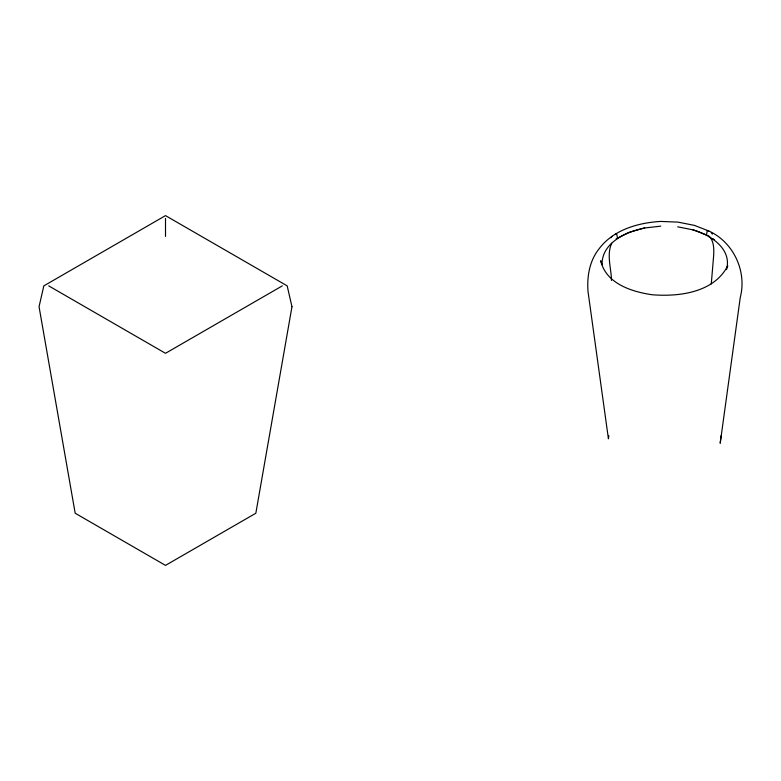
<?xml version="1.0" encoding="UTF-8"?>
<svg xmlns="http://www.w3.org/2000/svg" width="781" height="781" viewBox="0 0 781 781"><rect width="100%" height="100%" fill="white"/><g stroke="black" fill="none" stroke-linecap="round" stroke-linejoin="round"><path stroke-width="1.17" d="M711.276 283.952L713.619 256.1C713.99 249.637 714.127 242.256 709.9 236.926M608.809 435.652L608.428 438.834L587.995 291.381C586.931 276.503 589.479 260.786 599.066 248.827C613.231 229.858 637.989 222.751 660.658 221.433L677.937 222.116L694.319 225.358L708.689 230.932C733.398 242.032 747.105 271.28 740.271 297.385L720.199 443.247L721.078 435.818M726.515 269.611C732.344 248.709 710.105 234.612 692.806 229.878M706.444 235.169L707.274 230.629L708.689 230.932M727.131 267.678L727.746 265.755C714.107 292.563 679.128 296.926 652.115 294.749C631.712 291.791 605.812 283.532 600.745 260.747L602.005 264.7C601.809 242.452 626.196 231.889 644.745 227.984M611.689 243.233C606.349 254.977 611.367 268.332 611.455 280.486M610.879 237.795L612.148 236.282M282.322 285.866L165.504 353.305L48.695 285.866M616.98 238.351L628.91 232.347L644.12 228.042L660.746 226.158M615.067 234.329L616.668 233.909L617.615 238.39L616.131 238.771M677.654 226.822L693.684 229.995L706.668 235.032M707.742 235.452L708.865 236.038M712.672 238.556L714.576 239.816M711.266 232.689L712.379 234.124M165.504 218.416L165.504 236.477M291.967 306.718L255.836 513.234L165.504 565.385L75.181 513.234L39.05 306.718L43.834 285.866L165.504 215.615L287.183 285.866L291.967 306.718"/></g></svg>
